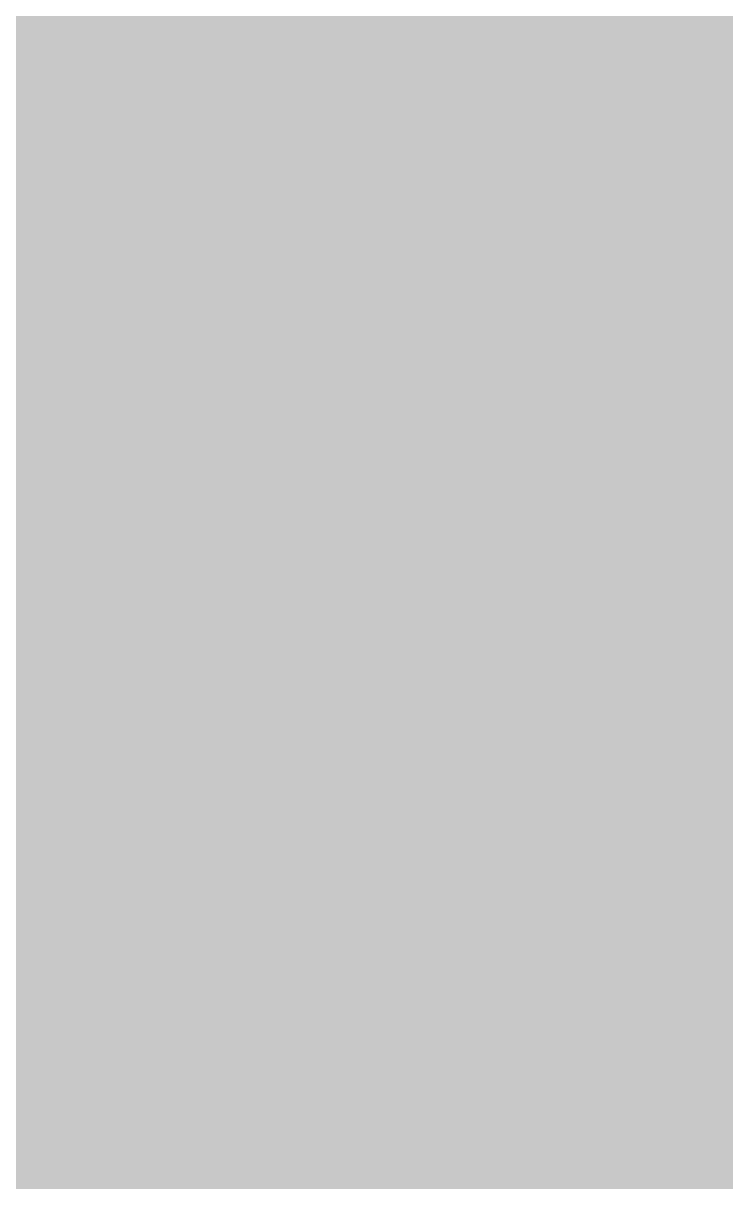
# Model space of a CAD drawing. Header units: millimetres. Extents: x -11 to 223, y -88 to 3.
# Drawn here: x 81.5958 to 81.637, y -56.9957 to -56.9277 of the extents above; entities that cross this region are included whole.
import ezdxf

# ---------------------------------------------------------------- set-up
doc = ezdxf.new("R2010")
doc.units = ezdxf.units.MM
doc.header["$MEASUREMENT"] = 0
for name, color, linetype, true_color in [('Bottom-Layer', 7, 'Continuous', 0x0000ff), ('Top-Layer', 7, 'Continuous', 0xff0000), ('Top-Silkscreen-Layer', 7, 'Continuous', 0xffcc00)]:
    doc.layers.add(name, color=color, linetype=linetype, true_color=true_color)

msp = doc.modelspace()

# ---------------------------------------------------------------- hatches: boundary and pattern name
at = {"layer": 'Bottom-Layer'}
msp.add_hatch(color=256, dxfattribs=at).paths.add_polyline_path([(-10.335281, 1.978664), (-0.38039, 1.978664), (-0.84578, 1.726733), (-1.195487, 1.329541), (-1.386452, 0.835994), (-1.395162, 0.306862), (-1.220545, -0.192703), (-0.884101, -0.60119), (-0.427256, -0.868302), (0.093739, -0.961151), (1.793739, -0.961151), (2.314734, -0.868302), (2.771579, -0.60119), (3.108023, -0.192703), (3.28264, 0.306862), (3.27393, 0.835994), (3.082964, 1.329541), (2.733257, 1.726733), (2.267868, 1.978664), (222.628905, 1.978664), (222.628905, -87.475235), (-10.335281, -87.475235)])
at = {"layer": 'Top-Layer'}
msp.add_hatch(color=256, dxfattribs=at).paths.add_polyline_path([(-10.335281, 1.978664), (-0.38039, 1.978664), (-0.84578, 1.726733), (-1.195487, 1.329541), (-1.386452, 0.835994), (-1.395162, 0.306862), (-1.220545, -0.192703), (-0.884101, -0.60119), (-0.427256, -0.868302), (0.093739, -0.961151), (1.793739, -0.961151), (2.314734, -0.868302), (2.771579, -0.60119), (3.108023, -0.192703), (3.28264, 0.306862), (3.27393, 0.835994), (3.082964, 1.329541), (2.733257, 1.726733), (2.267868, 1.978664), (222.628905, 1.978664), (222.628905, -87.475235), (-10.335281, -87.475235)])
at = {"layer": 'Top-Silkscreen-Layer'}
msp.add_hatch(color=256, dxfattribs=at).paths.add_polyline_path([(81.835166, -57.301616), (81.530366, -57.301616), (81.530366, -56.795416), (81.835166, -56.795416)])
msp.add_hatch(color=256, dxfattribs=at).paths.add_polyline_path([(81.835166, -57.301616), (81.530366, -57.301616), (81.530366, -56.795416), (81.835166, -56.795416)])

# ---------------------------------------------------------------- linework, layer by layer
at = {"layer": 'Bottom-Layer', "const_width": 0.0508}
msp.add_lwpolyline([(81.582304, -79.166316), (81.582304, -62.425266), (81.988676, -62.152187), (82.260041, -61.744668), (82.355305, -61.264422), (82.260041, -60.784177), (81.988676, -60.376658), (81.582304, -60.103578), (81.582304, -43.362528)], dxfattribs=at)
at = {"layer": 'Top-Layer', "const_width": 0.0508}
msp.add_lwpolyline([(87.249174, -55.267971), (83.574803, -55.267971), (83.389148, -55.3049), (83.231757, -55.410065), (81.622149, -57.019672), (81.075095, -57.019672), (80.896025, -57.067654), (80.764936, -57.198743), (80.716955, -57.377813), (80.716955, -57.924867), (80.348151, -58.293671), (80.453856, -57.609286), (80.391861, -56.919567), (80.165804, -56.265003), (79.788956, -55.684019), (79.283439, -55.210723)], dxfattribs=at)

doc.saveas('drawing.dxf')
